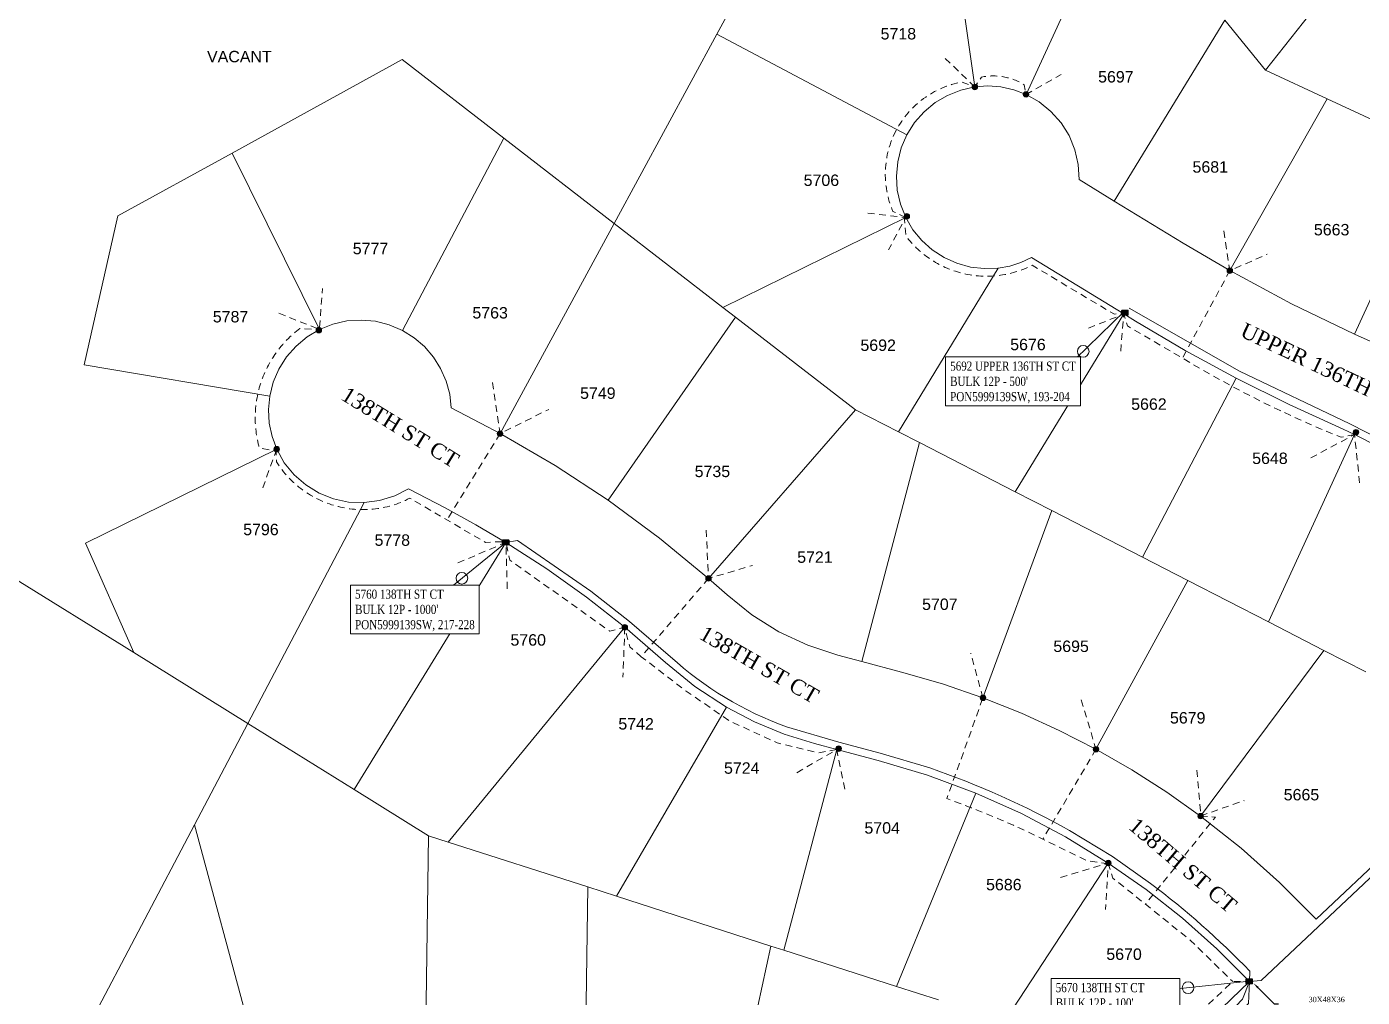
# Model space of a CAD drawing. Header units: feet. Extents: x 865220 to 2843873, y -2240498 to 972474.
# Drawn here: x 2836795 to 2837672, y 967143 to 967781 of the extents above; entities that cross this region are included whole.
import ezdxf
from ezdxf import colors
from ezdxf.entities.mleader import LeaderData, LeaderLine
from ezdxf.enums import TextEntityAlignment as Align
from ezdxf.lldxf.tags import DXFTag
from ezdxf.math import Vec2, Vec3

# ---------------------------------------------------------------- set-up
doc = ezdxf.new("R2010")
doc.units = ezdxf.units.FT
doc.header["$LTSCALE"] = 0.015
doc.header["$MEASUREMENT"] = 0
doc.linetypes.add('DASHED', pattern=[5, 3, -2])
doc.layers.get('0').update_dxf_attribs({"lineweight": 5})
for name, color, linetype, lineweight in [('288A', 112, '288A', 5), ('Dakota County Addresses', 7, 'Continuous', 5), ('Dakota County Parcels', 7, 'Continuous', 5), ('DETAIL', 7, 'Continuous', 5), ('DROP BURIED', 7, 'DASHED', 5), ('RUNNING LINE (UNDERGROUND)', 10, 'Continuous', 5), ('STREET NAME', 7, 'Continuous', 5), ('TAIL', 1, 'MST', 5), ('TELEPHONE STRUCT-PROP', 6, 'Continuous', 5), ('TERMINALS', 7, 'Continuous', 5)]:
    doc.layers.add(name, color=color, linetype=linetype, lineweight=lineweight)
doc.styles.add('Dimensions 100', font='arial.ttf')
doc.styles.add('Line', font='txt.shx', dxfattribs={"height": 3})
doc.styles.add('SIMPLEX', font='times.ttf', dxfattribs={"width": 0.8})
doc.styles.get("Standard").update_dxf_attribs({"font": 'times.ttf'})
doc.styles.add('Utilities', font='arial.ttf', dxfattribs={"height": 2.5})
tags = doc.linetypes.add('288A', pattern='A,80,-5,["288A",Line,S=1.5,R=0,X=0,Y=-1.5],-24', length=109).pattern_tags.tags
tags[6] = DXFTag(74, 10)
tags = doc.linetypes.add('MST', pattern='A,5,-5,5,-5,["TAIL",Line,S=1.5,R=0,X=0,Y=-1.5],-20', length=40).pattern_tags.tags
tags[10] = DXFTag(74, 10)

# ---------------------------------------------------------------- blocks, each defined once
blk = doc.blocks.new('ACMAP_ANN_TEMPLATE_Dakota County Addresses')
at = {"layer": 'Dakota County Addresses', "style": 'Dimensions 100'}
blk.add_attdef('DakotaCountyAddress', text='', height=50, dxfattribs=at).set_placement((0, 0), align=Align.CENTER)
blk = doc.blocks.new('NEW HH')
at = {"ltscale": 40, "true_color": 0xffffff}
h = blk.add_hatch(color=7, dxfattribs=at)
h.dxf.hatch_style = 1
h.paths.add_polyline_path([(-0.061, -0.031, 0.414214), (-0.046, -0.046), (0.046, -0.046, 0.414214), (0.061, -0.031), (0.061, 0.031, 0.414214), (0.046, 0.046), (-0.046, 0.046, 0.414214), (-0.061, 0.031)])
at = {"layer": 'RUNNING LINE (UNDERGROUND)', "color": 6, "lineweight": 0, "const_width": 0.005, "flags": 128}
blk.add_lwpolyline([(-0.061, 0.031), (-0.061, -0.031, 0.414214), (-0.046, -0.046), (0.046, -0.046, 0.414214), (0.061, -0.031), (0.061, 0.031, 0.414214), (0.046, 0.046), (-0.046, 0.046, 0.414214)], format="xyb", close=True, dxfattribs=at)
at = {"layer": 'TELEPHONE STRUCT-PROP', "color": 18, "true_color": 0x000000, "style": 'Utilities'}
blk.add_text('HH', height=0.05, dxfattribs=at).set_placement((0, 0), align=Align.MIDDLE_CENTER)
blk = doc.blocks.new('Proposed FlowerPot')
at = {"ltscale": 100, "true_color": 0xffffff}
h = blk.add_hatch(color=7, dxfattribs=at)
h.dxf.hatch_style = 1
h.paths.add_polyline_path([(0, 0.06, 0.414214), (-0.06, 0, 0.414214), (0, -0.06, 0.414214), (0.06, 0, 0.414214)])
at = {"ltscale": 100}
blk.add_circle((0, 0), 0.0604, dxfattribs=at)
at = {"layer": 'RUNNING LINE (UNDERGROUND)', "color": 6, "lineweight": 0, "const_width": 0.00907, "flags": 128}
blk.add_lwpolyline([(-0.06, 0, -0.414214), (0, 0.06, -0.414214), (0.06, 0, -0.414214), (0, -0.06, -0.414214), (-0.06, 0)], format="xyb", dxfattribs=at)
at = {"color": 18, "linetype": 'ByBlock', "lineweight": -2, "ltscale": 100, "true_color": 0x000000, "style": 'Dimensions 100'}
blk.add_text('F', height=0.0744, dxfattribs=at).set_placement((-0.029, -0.037))
blk = doc.blocks.new('TERMINAL')
at = {"ltscale": 0.5, "flags": 128}
blk.add_lwpolyline([(-0.07, -0.65), (-0.07, 44.75)], dxfattribs=at)
at = {"ltscale": 0.5}
blk.add_circle((-0.07, 37.61), 3.83, dxfattribs=at)

msp = doc.modelspace()

# ---------------------------------------------------------------- linework, layer by layer
at = {"layer": '288A', "lineweight": 5, "ltscale": 100, "flags": 128}
msp.add_lwpolyline([(2835952.26, 966513.42), (2835945.96, 966510.18), (2835945.51, 966331.24), (2836134.11, 966329.42), (2836143.73, 966323.8), (2836153.26, 966329.28), (2836491.42, 966328.98), (2836493.96, 966326.16), (2836497.51, 966329.45), (2836551.94, 966334.09), (2836578.02, 966339.61, 0.113689), (2836716.97, 966410.78, 0.111719), (2836809.85, 966533.38, 0.088473), (2836839.94, 966651.64), (2836840.97, 966687.62), (2836841.59, 966773.57), (2836843.24, 966849.24, -0.361449), (2837002.34, 967005.95), (2837022.82, 967006.89), (2837133.1, 967005.39), (2837187.62, 967004.65), (2837247.62, 966997.36), (2837271.62, 966990.67, -0.117554), (2837373.73, 966929.71), (2837403.28, 966943.59), (2837509.3, 967054.31), (2837592.9, 967142.26), (2837597.43, 967153.8), (2837605.09, 967154.46), (2837837.36, 967373.07), (2837837.91, 967379.76), (2837846.22, 967380.83), (2837885.05, 967417.2), (2837983.42, 967509.63), (2838085.43, 967605.06), (2838086.35, 967613.26), (2838095.63, 967616.03), (2838129.18, 967655.97, 0.097233), (2838169.91, 967752.88), (2838178.73, 967813.69), (2838184.13, 967842.23), (2838198.91, 967898.5), (2838212.18, 967935.58), (2838276.36, 968072.06), (2838270.29, 968077.66)], format="xyb", dxfattribs=at)
at = {"layer": 'Dakota County Parcels', "lineweight": 5}
for p, q in [((2837247.67, 967775.82), (2837308.19, 967887.38)), ((2837450.73, 967736.3), (2837512.15, 967869.56)), ((2837608.02, 967752.26), (2837693.02, 967860.02)), ((2837402.92, 967840.18), (2837417.1, 967741.2)), ((2837508.63, 967666.26), (2837581.21, 967785.06)), ((2837581.21, 967785.06), (2837608.02, 967752.26)), ((2837180.29, 967651.61), (2837247.67, 967775.82)), ((2837247.67, 967775.82), (2837372.57, 967709.84)), ((2836929.45, 967697.8), (2837041.01, 967759.18)), ((2837041.01, 967759.18), (2837107.86, 967707.55)), ((2837608.02, 967752.26), (2837648.5, 967733.44)), ((2837584.57, 967620.57), (2837648.5, 967733.44)), ((2837648.5, 967733.44), (2837711.43, 967704.18)), ((2837041.33, 967581.26), (2837107.86, 967707.55)), ((2837107.86, 967707.55), (2837180.29, 967651.61)), ((2836854.41, 967656.51), (2836929.45, 967697.8)), ((2836929.45, 967697.8), (2836986.76, 967581.95)), ((2837666.4, 967578.77), (2837721.7, 967699.41)), ((2837485.59, 967680.33), (2837508.63, 967666.26)), ((2837508.63, 967666.26), (2837553.85, 967638.64)), ((2836832.3, 967558.74), (2836854.41, 967656.51)), ((2837105.38, 967513.55), (2837180.29, 967651.61)), ((2837180.29, 967651.61), (2837251.74, 967596.43)), ((2837251.74, 967596.43), (2837371.76, 967655.37)), ((2837553.85, 967638.64), (2837584.57, 967620.57)), ((2837454.32, 967629.13), (2837514.91, 967592.13)), ((2837366.91, 967514.76), (2837432.53, 967622.22)), ((2837251.74, 967596.43), (2837259.98, 967590.07)), ((2837176.43, 967469.78), (2837259.98, 967590.07)), ((2837259.98, 967590.07), (2837338.77, 967529.21)), ((2837443.61, 967475.38), (2837514.91, 967592.13)), ((2837514.91, 967592.13), (2837522.59, 967587.44)), ((2837666.4, 967578.77), (2837682.95, 967571.36)), ((2836832.3, 967558.74), (2836954.21, 967538.16)), ((2837527.22, 967432.45), (2837588.65, 967550.07)), ((2837073.31, 967530.5), (2837097.2, 967517.92)), ((2837242.24, 967418.49), (2837338.77, 967529.21)), ((2837338.77, 967529.21), (2837366.91, 967514.76)), ((2837105.38, 967513.55), (2837097.2, 967517.92)), ((2837366.91, 967514.76), (2837380.76, 967507.65)), ((2837609.9, 967389.99), (2837666.43, 967513.01)), ((2837666.43, 967513.01), (2837658.88, 967516.4)), ((2836833.13, 967441.75), (2836958.74, 967503.37)), ((2837342.83, 967363.91), (2837380.76, 967507.65)), ((2837380.76, 967507.65), (2837443.61, 967475.38)), ((2837045.35, 967477.42), (2837069.24, 967464.84)), ((2837443.61, 967475.38), (2837467.71, 967463)), ((2836939.77, 967323.3), (2837016.11, 967468.25)), ((2837422.47, 967340.07), (2837467.71, 967463)), ((2837467.71, 967463), (2837527.22, 967432.45)), ((2836833.13, 967441.75), (2836864.9, 967369.84)), ((2837009.62, 967279.89), (2837109.18, 967442.09)), ((2837527.22, 967432.45), (2837556.92, 967417.2)), ((2836783.77, 967420.27), (2836864.9, 967369.84)), ((2837254.45, 967407.62), (2837242.24, 967418.49)), ((2837496.67, 967306.33), (2837556.92, 967417.2)), ((2837556.92, 967417.2), (2837609.9, 967389.99)), ((2837071.4, 967245.38), (2837187.3, 967386.41)), ((2837214.06, 967363.26), (2837187.3, 967386.41)), ((2837609.9, 967389.99), (2837646.35, 967371.28)), ((2836864.9, 967369.84), (2836939.77, 967323.3)), ((2837565.36, 967262.44), (2837646.35, 967371.28)), ((2837646.35, 967371.28), (2837673.95, 967357.1)), ((2837327.22, 967368.03), (2837342.83, 967363.91)), ((2837342.83, 967363.91), (2837368.94, 967357.03)), ((2837181.76, 967209.85), (2837253.96, 967334.01)), ((2836904.65, 967256.64), (2836939.77, 967323.3)), ((2836939.77, 967323.3), (2837009.62, 967279.89)), ((2837311.91, 967310.02), (2837326.42, 967306.2)), ((2837291.66, 967174.46), (2837326.42, 967306.2)), ((2837326.42, 967306.2), (2837353.63, 967299.02)), ((2837641.14, 967194.89), (2837739.54, 967287.32)), ((2837009.62, 967279.89), (2837058.41, 967249.56)), ((2837365.69, 967150.63), (2837417.75, 967277.51)), ((2836828.11, 967111.35), (2836904.65, 967256.64)), ((2836904.65, 967256.64), (2836960.9, 967048.95)), ((2837055.79, 967056.44), (2837058.41, 967249.56)), ((2837058.41, 967249.56), (2837071.4, 967245.38)), ((2837071.4, 967245.38), (2837162.95, 967215.9)), ((2837428.52, 967115.43), (2837504.77, 967231.63)), ((2837160.77, 967055.02), (2837162.95, 967215.9)), ((2837162.95, 967215.9), (2837181.76, 967209.85)), ((2837181.76, 967209.85), (2837283.27, 967177.16)), ((2837254.85, 967046.95), (2837283.27, 967177.16)), ((2837283.27, 967177.16), (2837291.66, 967174.46)), ((2837291.66, 967174.46), (2837365.69, 967150.63)), ((2837365.69, 967150.63), (2837393.32, 967141.73))]:
    msp.add_line(p, q, dxfattribs=at)
for points in [[(2837417.1, 967741.2), (2837407.92, 967739.13), (2837399.17, 967735.66), (2837391.08, 967730.86), (2837383.83, 967724.85), (2837377.61, 967717.79), (2837372.57, 967709.84)], [(2837450.73, 967736.3), (2837442.67, 967739.33), (2837434.27, 967741.17), (2837425.69, 967741.8), (2837417.1, 967741.2)], [(2837485.59, 967680.33), (2837485, 967690.28), (2837482.78, 967699.99), (2837478.99, 967709.19), (2837473.72, 967717.65), (2837467.13, 967725.11), (2837459.39, 967731.39), (2837450.73, 967736.3)], [(2837372.57, 967709.84), (2837368.84, 967701.19), (2837366.51, 967692.07), (2837365.64, 967682.7), (2837366.23, 967673.31), (2837368.29, 967664.12), (2837371.76, 967655.37)], [(2837371.76, 967655.37), (2837376.45, 967647.44), (2837382.29, 967640.32), (2837389.16, 967634.17), (2837396.89, 967629.15), (2837405.29, 967625.38), (2837414.17, 967622.93), (2837423.32, 967621.87), (2837432.53, 967622.22)], [(2837432.53, 967622.22), (2837440.07, 967623.6), (2837447.37, 967625.91), (2837454.32, 967629.13)], [(2837584.57, 967620.57), (2837625.06, 967598.83), (2837666.4, 967578.77)], [(2837041.33, 967581.26), (2837032.66, 967584.98), (2837023.52, 967587.3), (2837014.13, 967588.16), (2837004.72, 967587.54), (2836995.52, 967585.45), (2836986.76, 967581.95)], [(2836986.76, 967581.95), (2836978.67, 967577.11), (2836971.43, 967571.07), (2836965.23, 967563.97), (2836960.21, 967555.98), (2836956.51, 967547.31), (2836954.21, 967538.16)], [(2837073.31, 967530.5), (2837072.3, 967539.41), (2837069.97, 967548.07), (2837066.37, 967556.28), (2837061.59, 967563.87), (2837055.73, 967570.66), (2837048.93, 967576.5), (2837041.33, 967581.26)], [(2837522.59, 967587.44), (2837555.31, 967568.21), (2837588.65, 967550.07)], [(2837588.65, 967550.07), (2837623.48, 967532.64), (2837658.88, 967516.4)], [(2836954.21, 967538.16), (2836953.39, 967529.31), (2836953.88, 967520.43), (2836955.68, 967511.72), (2836958.74, 967503.37)], [(2837176.43, 967469.78), (2837141.5, 967492.63), (2837105.38, 967513.55)], [(2837753.14, 967460.89), (2837725.53, 967480.37), (2837696.58, 967497.77), (2837666.43, 967513.01)], [(2836958.74, 967503.37), (2836963.73, 967494.49), (2836970.15, 967486.58), (2836977.81, 967479.87), (2836986.5, 967474.54), (2836995.96, 967470.77), (2837005.93, 967468.65), (2837016.11, 967468.25)], [(2837016.11, 967468.25), (2837026.33, 967469.61), (2837036.18, 967472.7), (2837045.35, 967477.42)], [(2837242.24, 967418.49), (2837210.03, 967445.03), (2837176.43, 967469.78)], [(2837109.18, 967442.09), (2837089.39, 967453.78), (2837069.24, 967464.84)], [(2837187.3, 967386.41), (2837162.11, 967406.15), (2837136.05, 967424.73), (2837109.18, 967442.09)], [(2837254.45, 967407.62), (2837270.72, 967394.51), (2837288.45, 967383.44), (2837307.37, 967374.57), (2837327.22, 967368.03)], [(2837214.06, 967363.26), (2837233.24, 967347.58), (2837253.96, 967334.01)], [(2837422.47, 967340.07), (2837395.9, 967349.19), (2837368.94, 967357.03)], [(2837253.96, 967334.01), (2837272.54, 967324.3), (2837291.91, 967316.28), (2837311.91, 967310.02)], [(2837496.67, 967306.33), (2837472.48, 967318.74), (2837447.72, 967329.99), (2837422.47, 967340.07)], [(2837417.75, 967277.51), (2837386.04, 967289.3), (2837353.63, 967299.02)], [(2837565.36, 967262.44), (2837543.17, 967278.14), (2837520.25, 967292.78), (2837496.67, 967306.33)], [(2837504.77, 967231.63), (2837476.75, 967248.75), (2837447.71, 967264.06), (2837417.75, 967277.51)], [(2837641.14, 967194.89), (2837617.22, 967218.88), (2837591.93, 967241.42), (2837565.36, 967262.44)], [(2837597.43, 967153.8), (2837576.02, 967175.27), (2837553.38, 967195.44), (2837529.61, 967214.25), (2837504.77, 967231.63)], [(2837597.43, 967153.8), (2837549.42, 967107.47), (2837502.24, 967060.3)]]:
    msp.add_lwpolyline(points, dxfattribs=at)
at = {"layer": 'DROP BURIED', "lineweight": 5, "ltscale": 100, "flags": 128}
for points in [[(2837417.1, 967741.2), (2837396.31, 967761.28)], [(2837450.73, 967736.3), (2837473.74, 967749.24)], [(2837346.85, 967658.33), (2837371.76, 967655.37), (2837360.38, 967634.25)], [(2837580.59, 967646.6), (2837584.57, 967620.57), (2837609.05, 967631.36)], [(2837584.57, 967620.57), (2837553.45, 967563.14)], [(2836960.22, 967592.62), (2836986.76, 967581.95), (2836988.78, 967608.77)], [(2837491.81, 967582.76), (2837514.91, 967592.13), (2837512.86, 967567.02)], [(2837100.5, 967547.2), (2837105.38, 967513.55), (2837137.37, 967529.48)], [(2837637.76, 967497.56), (2837666.43, 967513.01), (2837669.93, 967480.07)], [(2836958.74, 967503.37), (2836949.02, 967476.61)], [(2837240.71, 967450.23), (2837242.24, 967418.49), (2837271.15, 967427.04)], [(2837077.75, 967428.71), (2837109.18, 967442.09), (2837110.21, 967408.93)], [(2837242.24, 967418.49), (2837198.09, 967367.1), (2837190.56, 967373.57), (2837187.3, 967386.41), (2837177.42, 967383.9), (2837111.89, 967430.45), (2837109.18, 967442.09)], [(2837187.3, 967386.41), (2837186.09, 967353.77)], [(2837422.47, 967340.07), (2837414.43, 967369.52)], [(2837326.42, 967306.2), (2837314.53, 967303.99), (2837287.36, 967310.56), (2837256.13, 967324.89), (2837227.63, 967344.48), (2837198.09, 967367.1)], [(2837487, 967338.81), (2837496.67, 967306.33)], [(2837300.25, 967290.91), (2837326.42, 967306.2), (2837331.69, 967280.18)], [(2837496.67, 967306.33), (2837461.8, 967247.34)], [(2837562.91, 967292.67), (2837565.46, 967262.67), (2837594.04, 967272.68)], [(2837565.36, 967262.44), (2837575.1, 967261.84), (2837529.16, 967204.61)], [(2837473.48, 967222.15), (2837504.77, 967231.63), (2837502.99, 967201.11)], [(2837504.77, 967231.63), (2837507.75, 967221.79), (2837558.81, 967180.81), (2837586.42, 967153.78)], [(2837611.62, 967084.5), (2837565.27, 967133.98), (2837586.42, 967153.78), (2837597.43, 967153.8)]]:
    msp.add_lwpolyline(points, dxfattribs=at)
for points in [[(2837371.76, 967655.37), (2837363.38, 967659.47, -0.481009), (2837408.61, 967744.42), (2837417.1, 967741.2), (2837421.43, 967747.62, -0.190625), (2837449.61, 967742.63), (2837450.73, 967736.3)], [(2837370.7, 967656.21), (2837371.8, 967643.37, 0.363136), (2837454.84, 967624.08), (2837508.75, 967591.9), (2837513.99, 967592.85)], [(2837666.43, 967513.01), (2837657.64, 967511.15, -0.039762), (2837553.45, 967563.14), (2837517.26, 967584.28), (2837514.91, 967592.13)], [(2837106.69, 967442.59), (2837095.76, 967442.17), (2837046.15, 967471.16, -0.389275), (2836958.56, 967495), (2836958.39, 967502.1), (2836947.3, 967504.22, -0.308341), (2836973.84, 967582.5), (2836986.76, 967581.95)], [(2837504.78, 967231.16), (2837490.88, 967233.03), (2837461.8, 967247.34, 0.027523), (2837398.75, 967273.96), (2837422.47, 967340.07)]]:
    msp.add_lwpolyline(points, format="xyb", dxfattribs=at)
at = {"layer": 'DROP BURIED', "ltscale": 100, "flags": 128}
msp.add_lwpolyline([(2837105.38, 967513.55), (2837070.56, 967456.89)], dxfattribs=at)
at = {"layer": 'TAIL', "lineweight": 5, "ltscale": 100, "flags": 128}
for points in [[(2837518.52, 967595.83), (2837590.97, 967554.5), (2837663.41, 967520.05), (2837673.99, 967514.6, -0.071009), (2837794.87, 967431.8), (2837837.18, 967387.95), (2837837.91, 967379.76)], [(2837109.18, 967442.09), (2837116.92, 967443.32), (2837165.06, 967410.19), (2837190.48, 967390.27), (2837217.38, 967367, 0.09803), (2837293.46, 967321.04), (2837327.76, 967311.02), (2837354.99, 967303.83), (2837387.58, 967294.06, -0.043348), (2837479.27, 967253.07), (2837507.51, 967235.82), (2837532.56, 967218.29, -0.036843), (2837597.77, 967160.68), (2837597.43, 967153.8)]]:
    msp.add_lwpolyline(points, format="xyb", dxfattribs=at)

# ---------------------------------------------------------------- block references
at = {"lineweight": 5}
for name, p, xscale, yscale, zscale in [('Proposed FlowerPot', (2837417.1, 967741.2), 30, 30, 30), ('Proposed FlowerPot', (2837450.73, 967736.3), 30, 30, 30), ('Proposed FlowerPot', (2837372.51, 967656.21), 30, 30, 30), ('Proposed FlowerPot', (2837584.57, 967620.57), 30, 30, 30), ('NEW HH', (2837515.69, 967592.98), 40, 40, 40), ('Proposed FlowerPot', (2836986.41, 967581.49), 30, 30, 30), ('Proposed FlowerPot', (2837105.38, 967513.55), 30, 30, 30), ('Proposed FlowerPot', (2837667.37, 967514.48), 30, 30, 30), ('Proposed FlowerPot', (2836958.74, 967503.37), 30, 30, 30), ('NEW HH', (2837109.08, 967442.18), 40, 40, 40), ('Proposed FlowerPot', (2837242.24, 967418.49), 30, 30, 30), ('Proposed FlowerPot', (2837187.3, 967386.41), 30, 30, 30), ('Proposed FlowerPot', (2837422.47, 967340.07), 30, 30, 30), ('Proposed FlowerPot', (2837327.71, 967306.78), 30, 30, 30), ('Proposed FlowerPot', (2837496.67, 967306.33), 30, 30, 30), ('Proposed FlowerPot', (2837565.36, 967262.44), 30, 30, 30), ('Proposed FlowerPot', (2837504.77, 967231.63), 30, 30, 30), ('NEW HH', (2837597.33, 967153.89), 40, 40, 40)]:
    msp.add_blockref(name, p, dxfattribs=dict(at, xscale=xscale, yscale=yscale, zscale=zscale))
at = {"layer": 'Dakota County Addresses', "lineweight": 5, "xscale": 0.15, "yscale": 0.15, "zscale": 0.15}
for p, values in [((2837366.9, 967772.33), {'DakotaCountyAddress': '5718'}), ((2836934.22, 967757.36), {'DakotaCountyAddress': 'VACANT'}), ((2837509.73, 967744.08), {'DakotaCountyAddress': '5697'}), ((2837571.7, 967684.9), {'DakotaCountyAddress': '5681'}), ((2837316.37, 967676.18), {'DakotaCountyAddress': '5706'}), ((2837651.41, 967643.72), {'DakotaCountyAddress': '5663'}), ((2837020.32, 967631.34), {'DakotaCountyAddress': '5777'}), ((2837098.87, 967589.15), {'DakotaCountyAddress': '5763'}), ((2836928.42, 967586.56), {'DakotaCountyAddress': '5787'}), ((2837353.65, 967567.86), {'DakotaCountyAddress': '5692'}), ((2837452, 967568.33), {'DakotaCountyAddress': '5676'}), ((2837169.59, 967536.38), {'DakotaCountyAddress': '5749'}), ((2837531.43, 967529.2), {'DakotaCountyAddress': '5662'}), ((2837610.89, 967493.62), {'DakotaCountyAddress': '5648'}), ((2837244.81, 967485.02), {'DakotaCountyAddress': '5735'}), ((2836948.37, 967446.87), {'DakotaCountyAddress': '5796'}), ((2837034.63, 967439.89), {'DakotaCountyAddress': '5778'}), ((2837312.14, 967428.74), {'DakotaCountyAddress': '5721'}), ((2837394.15, 967397.78), {'DakotaCountyAddress': '5707'}), ((2837123.87, 967374.37), {'DakotaCountyAddress': '5760'}), ((2837480.33, 967370.19), {'DakotaCountyAddress': '5695'}), ((2837194.71, 967319.28), {'DakotaCountyAddress': '5742'}), ((2837556.9, 967323.22), {'DakotaCountyAddress': '5679'}), ((2837264.08, 967290.26), {'DakotaCountyAddress': '5724'}), ((2837631.59, 967272.78), {'DakotaCountyAddress': '5665'}), ((2837356.29, 967250.94), {'DakotaCountyAddress': '5704'}), ((2837436.16, 967213.73), {'DakotaCountyAddress': '5686'}), ((2837515.11, 967168.04), {'DakotaCountyAddress': '5670'})]:
    msp.add_blockref('ACMAP_ANN_TEMPLATE_Dakota County Addresses', p, dxfattribs=at).add_auto_attribs(values)
at = {"layer": 'TERMINALS', "lineweight": 5, "ltscale": 0.5}
for p, rotation in [((2837515.19, 967593.85), 134.2024153064503), ((2837109.52, 967442.29), 128.9039903722731), ((2837594.54, 967153.79), 95.97682151501625)]:
    msp.add_blockref('TERMINAL', p, dxfattribs=dict(at, rotation=rotation))

# ---------------------------------------------------------------- texts
at = {"layer": 'STREET NAME', "lineweight": 5, "ltscale": 40, "char_height": 10, "attachment_point": 1}
for s, insert, rotation in [('UPPER 136TH ST CT', (2837594.82, 967586.78), 334.66154), ('138TH ST CT', (2837005.39, 967544.94), 328.27077), ('138TH ST CT', (2837240.24, 967388.08), 330.06468), ('138TH ST CT', (2837523.74, 967262.27), 319.64549)]:
    msp.add_mtext(s, dxfattribs=dict(at, insert=insert, rotation=rotation))

# ---------------------------------------------------------------- next in the draw order: texts
at = {"layer": 'TERMINALS', "lineweight": 5, "ltscale": 0.5, "char_height": 6, "attachment_point": 1, "style": 'SIMPLEX', "bg_fill": 19, "box_fill_scale": 1.5, "bg_fill_color": 256, "bg_fill_transparency": 0}
for s, insert in [("5692 UPPER 136TH ST CT\\PBULK 12P - 500'\\PPON5999139SW, 193-204", (2837400.94, 967560.88)), ("5760 138TH ST CT\\PBULK 12P - 1000'\\PPON5999139SW, 217-228", (2837010.19, 967411.16)), ("5670 138TH ST CT\\PBULK 12P - 100'\\PPON5999139SW, 229-240", (2837470.25, 967152.84))]:
    msp.add_mtext(s, dxfattribs=dict(at, insert=insert))

# ---------------------------------------------------------------- next in the draw order: leaders
at = {"layer": 'DETAIL', "lineweight": 5, "ltscale": 5}
ml = msp.add_multileader_mtext('Standard', dxfattribs=at)
ml.set_content('30X48X36\\PSPLICE 3 TERMS TO 288A', color=256)
ml.set_leader_properties()
ml.build(insert=Vec2(0, 0))
ml.multileader.update_dxf_attribs({"has_text_frame": 1, "text_left_attachment_type": 2, "text_right_attachment_type": 2, "dogleg_length": 3})
ctx = ml.context
ctx.base_point, ctx.char_height, ctx.landing_gap_size, ctx.plane_origin = Vec3(2837616.58, 967139.09), 3.5, 1.5, Vec3(2837691.83, 967155.9)
ctx.left_attachment, ctx.right_attachment, ctx.text_align_type = 2, 2, 1
notes = []
notes.append((ctx, [(1, (1, 1, 0), (2837613.58, 967139.09), (1, 0), 3, [(0, [(2837600.17, 967152.71)], 0, [])])]))
ctx.mtext.insert, ctx.mtext.alignment, ctx.mtext.flow_direction = Vec3(2837648.18, 967143.79), 2, 5
ctx.mtext.has_bg_fill, ctx.mtext.bg_color, ctx.mtext.bg_scale_factor, ctx.mtext.bg_transparency, ctx.mtext.use_window_bg_color = 1, -1027028792, 1.5, 0, 1
for ctx, leaders in notes:
    for number, flags, end, landing, length, lines in leaders:
        leader = LeaderData()
        leader.index, (leader.has_last_leader_line, leader.has_dogleg_vector, leader.attachment_direction) = number, flags
        leader.last_leader_point, leader.dogleg_vector, leader.dogleg_length = Vec3(end), Vec3(landing), length
        for number, points, colour, breaks in lines:
            line = LeaderLine()
            line.index, line.vertices, line.color, line.breaks = number, Vec3.list(points), colors.encode_raw_color(colour), breaks
            leader.lines.append(line)
        ctx.leaders.append(leader)

# ---------------------------------------------------------------- next in the draw order: linework, layer by layer
at = {"layer": 'TAIL', "lineweight": 5, "ltscale": 100, "flags": 128}
msp.add_lwpolyline([(2837597.43, 967153.8), (2837596.71, 967139.45), (2837394.8, 966930.33), (2837370.65, 966920.84)], dxfattribs=at)

doc.saveas('drawing.dxf')
